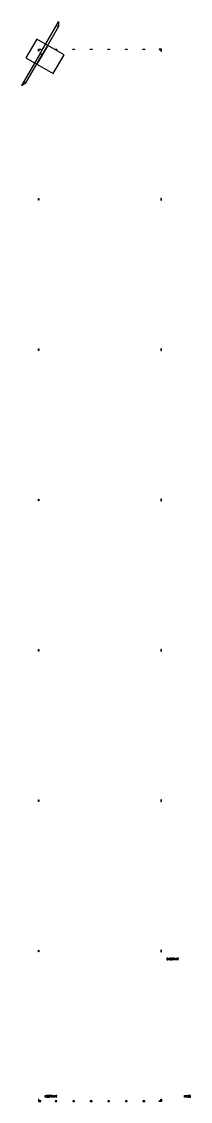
# Model space of a CAD drawing. Extents: x -875 to 6882, y -100 to 49663.
import ezdxf

# ---------------------------------------------------------------- set-up
doc = ezdxf.new("R2010")
doc.units = 0
doc.layers.add('GAP', color=1, linetype='continuous')
doc.layers.add('PIN', color=3, linetype='continuous')

# ---------------------------------------------------------------- blocks, each defined once
blk = doc.blocks.new('CHIPPLAYGAP')
for points in [[(75, 48133), (-25, 48191), (825, 49663), (825, 49432), (75, 48133)], [(325, 48566), (-175, 48855), (-675, 47989), (-175, 47700), (325, 48566)], [(1075, 48133), (325, 48566), (-175, 47700), (575, 47267), (1075, 48133)], [(75, 48133), (-25, 48191), (-875, 46719), (-675, 46834), (75, 48133)]]:
    blk.add_lwpolyline(points)
at = {"layer": 'GAP'}
for points in [[(5800, 6430), (5818, 6430), (5818, 6465), (5826, 6439), (5835, 6465), (5835, 6430), (5852, 6430), (5852, 6500), (5835, 6500), (5826, 6474), (5818, 6500), (5800, 6500), (5800, 6430), (5800, 6430)], [(5870, 6430), (5870, 6500), (5922, 6500), (5922, 6430), (5905, 6430), (5905, 6491), (5888, 6491), (5888, 6430), (5870, 6430)], [(5888, 6465), (5888, 6474), (5905, 6474), (5905, 6465), (5888, 6465)], [(5940, 6430), (5992, 6430), (5992, 6474), (5958, 6474), (5958, 6491), (5992, 6491), (5992, 6500), (5940, 6500), (5940, 6465), (5975, 6465), (5975, 6439), (5940, 6439), (5940, 6430), (5940, 6430)], [(6010, 6430), (6028, 6430), (6028, 6456), (6045, 6430), (6062, 6430), (6036, 6465), (6062, 6500), (6045, 6500), (6028, 6474), (6028, 6500), (6010, 6500), (6010, 6430), (6010, 6430)], [(6080, 6430), (6098, 6430), (6098, 6500), (6080, 6500), (6080, 6430)], [(6098, 6465), (6132, 6465), (6132, 6500), (6098, 6500), (6098, 6491), (6115, 6491), (6115, 6474), (6098, 6474), (6098, 6465)], [(6150, 6430), (6150, 6500), (6168, 6500), (6168, 6439), (6202, 6439), (6202, 6430), (6150, 6430), (6150, 6430)], [(6220, 6430), (6220, 6500), (6272, 6500), (6272, 6430), (6255, 6430), (6255, 6491), (6238, 6491), (6238, 6430), (6220, 6430)], [(6238, 6465), (6238, 6474), (6255, 6474), (6255, 6465), (6238, 6465)], [(6308, 6430), (6325, 6430), (6325, 6456), (6342, 6500), (6325, 6500), (6316, 6465), (6308, 6500), (6290, 6500), (6308, 6456), (6308, 6430), (6308, 6430)], [(200, 100), (200, 170), (252, 170), (252, 161), (218, 161), (218, 109), (252, 109), (252, 100), (200, 100), (200, 100)], [(270, 100), (288, 100), (288, 135), (305, 135), (305, 100), (322, 100), (322, 170), (305, 170), (305, 144), (288, 144), (288, 170), (270, 170), (270, 100), (270, 100)], [(340, 100), (392, 100), (392, 109), (375, 109), (375, 161), (392, 161), (392, 170), (340, 170), (340, 161), (358, 161), (358, 109), (340, 109), (340, 100), (340, 100)], [(410, 100), (428, 100), (428, 170), (410, 170), (410, 100)], [(428, 135), (462, 135), (462, 170), (428, 170), (428, 161), (445, 161), (445, 144), (428, 144), (428, 135)], [(480, 100), (498, 100), (498, 170), (480, 170), (480, 100)], [(498, 135), (532, 135), (532, 170), (498, 170), (498, 161), (515, 161), (515, 144), (498, 144), (498, 135)], [(550, 100), (550, 170), (568, 170), (568, 109), (602, 109), (602, 100), (550, 100), (550, 100)], [(620, 100), (620, 170), (672, 170), (672, 100), (655, 100), (655, 161), (638, 161), (638, 100), (620, 100)], [(638, 135), (638, 144), (655, 144), (655, 135), (638, 135)], [(708, 100), (725, 100), (725, 126), (742, 170), (725, 170), (716, 135), (708, 170), (690, 170), (708, 126), (708, 100), (708, 100)], [(6620, 100), (6620, 170), (6672, 170), (6672, 161), (6638, 161), (6638, 144), (6655, 144), (6655, 135), (6638, 135), (6638, 109), (6672, 109), (6672, 100), (6620, 100), (6620, 100)], [(6690, 100), (6690, 170), (6742, 170), (6742, 161), (6708, 161), (6708, 144), (6725, 144), (6725, 135), (6708, 135), (6708, 109), (6742, 109), (6742, 100), (6690, 100), (6690, 100)], [(6760, 100), (6812, 100), (6812, 144), (6778, 144), (6778, 161), (6812, 161), (6812, 170), (6760, 170), (6760, 135), (6795, 135), (6795, 109), (6760, 109), (6760, 100), (6760, 100)], [(6830, 100), (6848, 100), (6848, 135), (6865, 135), (6865, 100), (6882, 100), (6882, 170), (6865, 170), (6865, 144), (6848, 144), (6848, 170), (6830, 170), (6830, 100), (6830, 100)]]:
    blk.add_lwpolyline(points, dxfattribs=at)
blk = doc.blocks.new('CHIPPLAYPIN')
for points in [[(75, 48133), (-25, 48191), (725, 49490), (825, 49432), (75, 48133)], [(75, 48133), (-25, 48191), (-775, 46892), (-675, 46834), (75, 48133)]]:
    blk.add_lwpolyline(points)
blk = doc.blocks.new('CHIPPLAY')
at = {"layer": 'GAP'}
for points in [[(-100, 48400), (0, 48400), (0, 48380), (-80, 48380), (-80, 48300), (-100, 48300), (-100, 48400)], [(667, 48400), (747, 48400), (747, 48380), (667, 48380), (667, 48400)], [(1474, 48400), (1554, 48400), (1554, 48380), (1474, 48380), (1474, 48400)], [(2281, 48400), (2361, 48400), (2361, 48380), (2281, 48380), (2281, 48400)], [(3089, 48400), (3169, 48400), (3169, 48380), (3089, 48380), (3089, 48400)], [(3896, 48400), (3976, 48400), (3976, 48380), (3896, 48380), (3896, 48400)], [(4703, 48400), (4783, 48400), (4783, 48380), (4703, 48380), (4703, 48400)], [(5550, 48400), (5450, 48400), (5450, 48380), (5530, 48380), (5530, 48300), (5550, 48300), (5550, 48400)], [(-100, 41431), (-100, 41511), (-80, 41511), (-80, 41431), (-100, 41431)], [(5550, 41431), (5550, 41511), (5530, 41511), (5530, 41431), (5550, 41431)], [(-100, 34503), (-100, 34583), (-80, 34583), (-80, 34503), (-100, 34503)], [(5550, 34503), (5550, 34583), (5530, 34583), (5530, 34503), (5550, 34503)], [(-100, 27574), (-100, 27654), (-80, 27654), (-80, 27574), (-100, 27574)], [(5550, 27574), (5550, 27654), (5530, 27654), (5530, 27574), (5550, 27574)], [(-100, 20646), (-100, 20726), (-80, 20726), (-80, 20646), (-100, 20646)], [(5550, 20646), (5550, 20726), (5530, 20726), (5530, 20646), (5550, 20646)], [(-100, 13717), (-100, 13797), (-80, 13797), (-80, 13717), (-100, 13717)], [(5550, 13717), (5550, 13797), (5530, 13797), (5530, 13717), (5550, 13717)], [(-100, 6789), (-100, 6869), (-80, 6869), (-80, 6789), (-100, 6789)], [(5550, 6789), (5550, 6869), (5530, 6869), (5530, 6789), (5550, 6789)], [(-100, -100), (0, -100), (0, -80), (-80, -80), (-80, 0), (-100, 0), (-100, -100)], [(5550, -100), (5450, -100), (5450, -80), (5530, -80), (5530, 0), (5550, 0), (5550, -100)], [(667, -100), (747, -100), (747, -80), (667, -80), (667, -100)], [(1474, -100), (1554, -100), (1554, -80), (1474, -80), (1474, -100)], [(2281, -100), (2361, -100), (2361, -80), (2281, -80), (2281, -100)], [(3089, -100), (3169, -100), (3169, -80), (3089, -80), (3089, -100)], [(3896, -100), (3976, -100), (3976, -80), (3896, -80), (3896, -100)], [(4703, -100), (4783, -100), (4783, -80), (4703, -80), (4703, -100)]]:
    blk.add_lwpolyline(points, dxfattribs=at)

msp = doc.modelspace()

# ---------------------------------------------------------------- block references
msp.add_blockref('CHIPPLAY', (0, 0))
at = {"layer": 'GAP'}
msp.add_blockref('CHIPPLAYGAP', (0, 0), dxfattribs=at)
at = {"layer": 'PIN'}
msp.add_blockref('CHIPPLAYPIN', (0, 0), dxfattribs=at)

doc.saveas('drawing.dxf')
